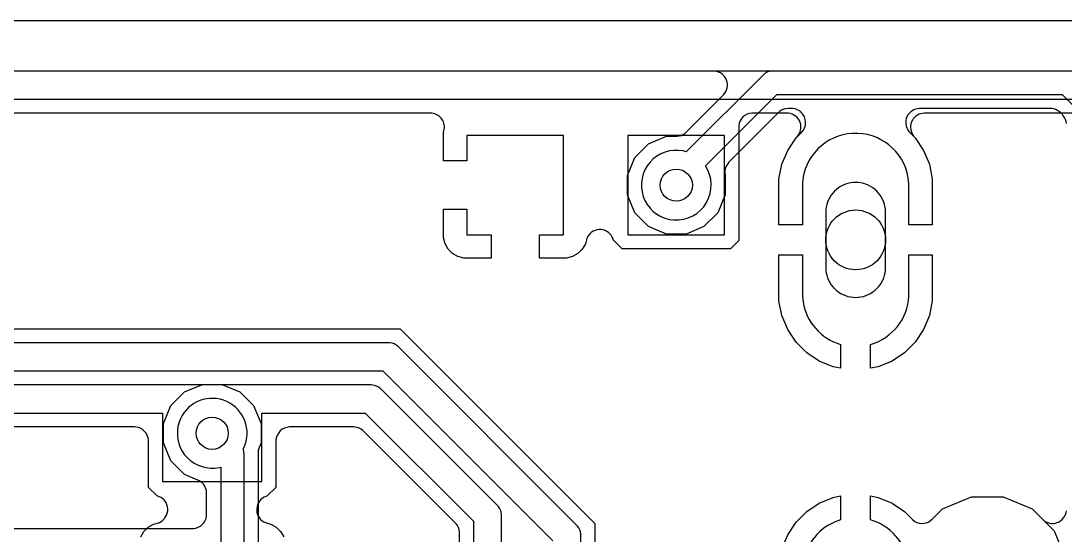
# Model space of a CAD drawing. Header units: millimetres. Extents: x 7.1 to 88.1, y 7.1 to 104.8.
# Drawn here: x 34.24 to 45.58, y 99.18 to 104.78 of the extents above; entities that cross this region are included whole.
import ezdxf

# ---------------------------------------------------------------- set-up
doc = ezdxf.new("R2010")
doc.units = ezdxf.units.MM

msp = doc.modelspace()

# ---------------------------------------------------------------- linework, layer by layer
at = {"layer": '16_copper'}
for points in [[(26.84, 103.924), (56.226, 103.924), (56.219, 103.875, 1), (56.976, 103.826), (56.976, 103.875, 0.453094), (56.524, 104.222), (56.476, 104.21), (56.458, 104.202), (56.456, 104.204, 0.120617), (56.387, 104.228), (56.372, 104.229), (26.777, 104.229)], [(51.198, 103.772), (44.052, 103.772), (44.05, 103.772), (44.048, 103.772, 0.107518), (43.977, 103.751), (43.965, 103.744), (43.964, 103.743), (43.962, 103.742, 0.101646), (43.921, 103.697), (43.915, 103.684), (43.909, 103.672, 0.237897), (43.934, 103.523), (43.944, 103.512), (43.952, 103.504), (44.043, 103.367), (44.106, 103.216), (44.138, 103.055), (44.138, 102.556), (43.884, 102.556), (43.884, 103.005), (43.877, 103.07, 0.893656), (42.726, 103.005), (42.726, 102.556), (42.472, 102.556), (42.472, 103.055), (42.504, 103.216), (42.567, 103.367), (42.658, 103.504), (42.666, 103.512, 0.631709), (42.574, 103.771), (42.558, 103.772), (42.186, 103.772), (42.182, 103.771), (42.178, 103.772, 0.370187), (42.034, 103.635), (42.034, 103.619), (42.034, 102.386), (41.944, 102.297), (40.768, 102.297), (40.674, 102.391), (40.672, 102.395), (40.67, 102.405, 0.643703), (40.393, 102.428), (40.389, 102.418), (40.384, 102.408), (40.382, 102.401), (40.381, 102.4), (40.381, 102.398), (40.379, 102.393), (40.368, 102.351), (40.334, 102.293), (40.287, 102.246), (40.229, 102.212), (40.165, 102.195), (39.869, 102.195), (39.869, 102.449), (40.131, 102.449), (40.131, 103.529), (39.081, 103.529), (39.081, 103.252), (38.827, 103.252), (38.827, 103.562), (38.832, 103.58, 0.461641), (38.7, 103.771), (38.687, 103.772), (38.686, 103.772), (38.686, 103.772), (38.685, 103.772), (26.966, 103.772)], [(40.318, 97.278), (40.318, 99.186), (40.317, 99.191), (40.318, 99.197, 0.153128), (40.284, 99.282), (40.273, 99.293), (38.337, 101.23), (38.333, 101.233), (38.329, 101.238, 0.153125), (38.245, 101.274), (38.229, 101.274), (30.08, 101.274)], [(39.457, 95.79), (39.457, 99.4), (39.457, 99.406), (39.457, 99.411, 0.153128), (39.423, 99.496), (39.412, 99.508), (38.148, 100.773), (38.143, 100.776), (38.139, 100.78, 0.153125), (38.056, 100.816), (38.04, 100.817), (30.269, 100.817)], [(35.537, 99.165), (35.571, 99.223), (35.618, 99.27), (35.676, 99.304), (35.718, 99.315, 0.13492), (35.795, 99.364), (35.801, 99.373), (35.808, 99.382, 0.313608), (35.799, 99.556), (35.796, 99.559), (35.794, 99.563, 0.135174), (35.716, 99.61), (35.715, 99.61), (35.622, 99.704), (35.622, 100.208), (35.621, 100.211), (35.621, 100.215, 0.370187), (35.485, 100.359), (35.469, 100.36), (33.587, 100.36)], [(39, 97.685), (39, 99.211), (38.999, 99.216), (38.999, 99.222, 0.153128), (38.966, 99.307), (38.955, 99.318), (37.958, 100.315), (37.954, 100.319), (37.95, 100.323, 0.153125), (37.866, 100.359), (37.851, 100.36), (37.159, 100.36), (37.155, 100.36), (37.151, 100.36, 0.370187), (37.007, 100.223), (37.006, 100.208), (37.006, 99.704), (36.912, 99.61), (36.908, 99.608), (36.898, 99.606, 0.643696), (36.875, 99.329), (36.885, 99.325), (36.895, 99.32), (36.902, 99.318), (36.904, 99.317), (36.905, 99.317), (36.91, 99.315), (36.952, 99.304), (37.01, 99.27), (37.057, 99.223), (37.091, 99.165)], [(43.877, 98.89, 0.287128), (43.468, 99.349), (43.468, 99.61), (43.548, 99.594), (43.7, 99.531), (43.836, 99.44), (43.919, 99.357), (43.922, 99.354), (43.925, 99.351, 0.370187), (44.123, 99.346), (44.135, 99.357), (44.249, 99.471), (44.564, 99.602), (44.906, 99.602), (45.221, 99.471), (45.462, 99.23), (45.593, 98.914)]]:
    msp.add_lwpolyline(points, format="xyb", dxfattribs=at)
for points in [[(41.881, 103.529), (40.831, 103.529), (40.831, 102.449), (41.881, 102.449)], [(39.048, 102.195), (38.983, 102.212), (38.925, 102.246), (38.878, 102.293), (38.845, 102.351), (38.827, 102.416), (38.827, 102.727), (39.081, 102.727), (39.081, 102.449), (39.344, 102.449), (39.344, 102.195)]]:
    msp.add_lwpolyline(points, close=True, dxfattribs=at)
for points in [[(43.062, 101.014), (42.91, 101.077), (42.774, 101.168), (42.658, 101.284), (42.567, 101.42), (42.504, 101.572), (42.472, 101.733), (42.472, 102.231), (42.726, 102.231), (42.726, 101.782), (42.733, 101.718, 0.287125), (43.142, 101.258), (43.142, 100.998)], [(43.468, 101.258, 0.317745), (43.884, 101.782), (43.884, 102.231), (44.138, 102.231), (44.138, 101.733), (44.106, 101.572), (44.043, 101.42), (43.952, 101.284), (43.836, 101.168), (43.7, 101.077), (43.548, 101.014), (43.468, 100.998)], [(42.472, 98.376), (42.472, 98.875), (42.504, 99.036), (42.567, 99.187), (42.658, 99.324), (42.774, 99.44), (42.91, 99.531), (43.062, 99.594), (43.142, 99.61), (43.142, 99.349), (43.083, 99.329, 0.288096), (42.726, 98.825), (42.726, 98.376)]]:
    msp.add_lwpolyline(points, format="xyb", close=True, dxfattribs=at)
for points in [[(29.954, 101.427), (38.356, 101.427), (40.47, 99.312), (40.47, 97.583)], [(30.143, 100.97), (38.166, 100.97), (40.013, 99.123)], [(33.282, 100.512), (35.774, 100.512), (35.774, 99.767), (36.854, 99.767), (36.854, 100.512), (37.977, 100.512), (39.152, 99.337), (39.152, 95.79)]]:
    msp.add_lwpolyline(points, dxfattribs=at)
at = {"layer": '1_copper'}
for points in [[(45.595, 103.659, 0.137607), (45.561, 103.744), (45.551, 103.756), (45.529, 103.778, 0.172365), (45.437, 103.822), (45.421, 103.823), (44.001, 103.823), (43.999, 103.822), (43.997, 103.822, 0.622971), (43.883, 103.574), (43.893, 103.562), (43.952, 103.504), (44.043, 103.367), (44.106, 103.216), (44.138, 103.055), (44.138, 102.556), (43.884, 102.556), (43.884, 103.005), (43.877, 103.07, 0.893656), (42.726, 103.005), (42.726, 102.556), (42.472, 102.556), (42.472, 103.055), (42.504, 103.216), (42.567, 103.367), (42.658, 103.504), (42.717, 103.562, 0.428931), (42.711, 103.783), (42.709, 103.784), (42.708, 103.786, 0.135651), (42.624, 103.822), (42.609, 103.823), (42.574, 103.823, 0.172365), (42.478, 103.788), (42.466, 103.778), (41.928, 103.24), (41.925, 103.236), (41.922, 103.233, 0.198466), (41.884, 103.119), (41.886, 103.108), (41.887, 103.105), (41.887, 102.884), (41.806, 102.688), (41.657, 102.539), (41.462, 102.458), (41.251, 102.458), (41.056, 102.539), (40.906, 102.688), (40.826, 102.884), (40.826, 103.095), (40.906, 103.29), (41.056, 103.439), (41.251, 103.52), (41.355, 103.52), (41.361, 103.52), (41.366, 103.52, 0.153124), (41.451, 103.554), (41.463, 103.564), (41.867, 103.969), (41.868, 103.97), (41.87, 103.971, 0.622974), (41.775, 104.228), (41.759, 104.229), (9.525, 104.229)], [(45.6, 104.229), (42.395, 104.229), (42.39, 104.228), (42.384, 104.228, 0.111436), (42.331, 104.212), (42.325, 104.207), (42.317, 104.202), (42.311, 104.196), (42.306, 104.192), (41.465, 103.351), (41.43, 103.361, 1), (41.282, 102.617), (41.331, 102.611, 0.620996), (41.672, 103.199), (42.448, 103.975), (45.547, 103.975), (45.748, 103.774)], [(33.365, 99.257), (36.101, 99.257), (36.105, 99.258), (36.109, 99.258, 0.370187), (36.253, 99.394), (36.253, 99.41), (36.253, 99.641), (36.253, 99.646), (36.253, 99.651, 0.258802), (36.173, 99.775), (36.159, 99.782), (36.013, 99.842), (35.864, 99.992), (35.783, 100.187), (35.783, 100.398), (35.864, 100.593), (36.013, 100.742), (36.209, 100.823), (36.42, 100.823), (36.615, 100.742), (36.764, 100.593), (36.845, 100.398), (36.845, 100.187), (36.824, 100.136, 0.072642), (36.813, 100.094), (36.812, 100.078), (36.812, 98.565)], [(36.66, 98.685), (36.66, 100.073), (36.659, 100.079), (36.659, 100.084, 0.055546), (36.654, 100.112), (36.651, 100.119), (36.654, 100.125), (36.673, 100.17, 1), (35.955, 100.414), (35.942, 100.366, 0.53451), (36.388, 99.92), (36.406, 99.925), (36.406, 98.685)], [(43.877, 98.89, 0.287128), (43.468, 99.349), (43.468, 99.61), (43.548, 99.594), (43.7, 99.531), (43.836, 99.44), (43.919, 99.357), (43.922, 99.354), (43.925, 99.351, 0.370187), (44.123, 99.346), (44.135, 99.357), (44.249, 99.471), (44.564, 99.602), (44.906, 99.602), (45.221, 99.471), (45.335, 99.357), (45.337, 99.355), (45.338, 99.354, 0.622974), (45.595, 99.449)]]:
    msp.add_lwpolyline(points, format="xyb", dxfattribs=at)
for points in [[(43.062, 101.014), (42.91, 101.077), (42.774, 101.168), (42.658, 101.284), (42.567, 101.42), (42.504, 101.572), (42.472, 101.733), (42.472, 102.231), (42.726, 102.231), (42.726, 101.782), (42.733, 101.718, 0.287125), (43.142, 101.258), (43.142, 100.998)], [(43.468, 101.258, 0.317745), (43.884, 101.782), (43.884, 102.231), (44.138, 102.231), (44.138, 101.733), (44.106, 101.572), (44.043, 101.42), (43.952, 101.284), (43.836, 101.168), (43.7, 101.077), (43.548, 101.014), (43.468, 100.998)], [(42.472, 98.376), (42.472, 98.875), (42.504, 99.036), (42.567, 99.187), (42.658, 99.324), (42.774, 99.44), (42.91, 99.531), (43.062, 99.594), (43.142, 99.61), (43.142, 99.349), (43.083, 99.329, 0.288096), (42.726, 98.825), (42.726, 98.376)]]:
    msp.add_lwpolyline(points, format="xyb", close=True, dxfattribs=at)
at = {"layer": 'drills_PTH'}
msp.add_circle((43.305, 102.394), 0.325, dxfattribs=at)
at = {"layer": 'drills_via_1_16'}
for centre in [(41.356, 102.989), (36.314, 100.292)]:
    msp.add_circle(centre, 0.175, dxfattribs=at)
at = {"layer": 'holes'}
msp.add_lwpolyline([(42.98, 102.094), (42.981, 102.065), (42.985, 102.037), (42.991, 102.01), (43, 101.983), (43.01, 101.956), (43.024, 101.931), (43.039, 101.907), (43.056, 101.885), (43.075, 101.864), (43.096, 101.845), (43.119, 101.828), (43.142, 101.812), (43.168, 101.799), (43.194, 101.788), (43.221, 101.78), (43.249, 101.774), (43.277, 101.77), (43.305, 101.769), (43.333, 101.77), (43.361, 101.774), (43.389, 101.78), (43.416, 101.788), (43.442, 101.799), (43.468, 101.812), (43.491, 101.828), (43.514, 101.845), (43.535, 101.864), (43.554, 101.885), (43.571, 101.907), (43.586, 101.931), (43.6, 101.956), (43.61, 101.983), (43.619, 102.01), (43.625, 102.037), (43.629, 102.065), (43.63, 102.094), (43.63, 102.694), (43.629, 102.722), (43.625, 102.75), (43.619, 102.778), (43.61, 102.805), (43.6, 102.831), (43.586, 102.856), (43.571, 102.88), (43.554, 102.903), (43.535, 102.924), (43.514, 102.943), (43.491, 102.96), (43.468, 102.975), (43.442, 102.988), (43.416, 102.999), (43.389, 103.008), (43.361, 103.014), (43.333, 103.018), (43.305, 103.019), (43.277, 103.018), (43.249, 103.014), (43.221, 103.008), (43.194, 102.999), (43.168, 102.988), (43.142, 102.975), (43.119, 102.96), (43.096, 102.943), (43.075, 102.924), (43.056, 102.903), (43.039, 102.88), (43.024, 102.856), (43.01, 102.831), (43, 102.805), (42.991, 102.778), (42.985, 102.75), (42.981, 102.722), (42.98, 102.694), (42.98, 102.094)], close=True, dxfattribs=at)
at = {"layer": 'outline'}
msp.add_lwpolyline([(88.106, 9.525), (88.106, 102.394), (88.097, 102.601), (88.07, 102.807), (88.025, 103.01), (87.963, 103.208), (87.883, 103.4), (87.787, 103.584), (87.676, 103.76), (87.549, 103.924), (87.409, 104.078), (87.256, 104.218), (87.091, 104.344), (86.916, 104.456), (86.731, 104.552), (86.539, 104.631), (86.341, 104.694), (86.139, 104.739), (85.933, 104.766), (85.725, 104.775), (9.525, 104.775)], dxfattribs=at)

doc.saveas('drawing.dxf')
